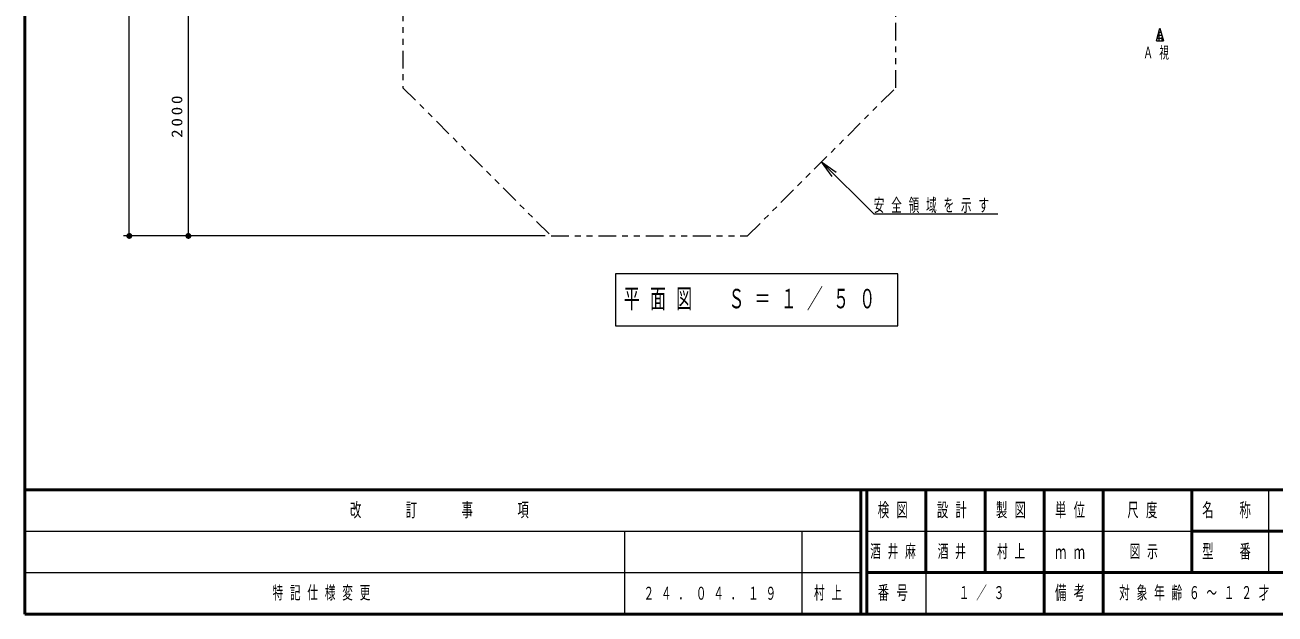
# Model space of a CAD drawing. Units: millimetres on the paper, scale 1:50. Extents: x -385 to 0, y -594 to 267.
# Drawn here: x -385 to -173.4, y 0 to 99.7 of the extents above; entities that cross this region are included whole.
import ezdxf

# ---------------------------------------------------------------- set-up
doc = ezdxf.new("R2010")
doc.units = ezdxf.units.MM
doc.linetypes.add('USER3', pattern=[8, 3, -1, 1, -1, 1, -1])
doc.layers.add('LY_1', color=140, linetype='Continuous', lineweight=50)
doc.styles.add('ＭＳ ゴシック', font='')
doc.styles.get('ＭＳ ゴシック').set_extended_font_data('MS Gothic')

# ---------------------------------------------------------------- blocks, each defined once
blk = doc.blocks.new('filled_dot')
at = {"color": 0, "linetype": 'Continuous', "lineweight": -2, "const_width": 1.25}
blk.add_lwpolyline([(-0.625, 0, 1), (0.625, 0, 1)], format="xyb", close=True, dxfattribs=at)

msp = doc.modelspace()

# ---------------------------------------------------------------- linework, layer by layer
at = {"layer": 'LY_1', "color": 7}
for p, q in [((-385, 267), (-385, 0)), ((-385, 21), (0, 21)), ((-385, 0), (0, 0))]:
    msp.add_line(p, q, dxfattribs=at)
at = {"layer": 'LY_1', "color": 7, "lineweight": 13}
for p, q in [((-367.346, 64.017), (-367.346, 232.169)), ((-357.346, 64.017), (-357.346, 104.017)), ((-193.473, 97.023), (-192.895, 99.183)), ((-193.345, 97.5), (-192.444, 97.5)), ((-193.211, 98), (-192.578, 98)), ((-193.078, 98.5), (-192.712, 98.5)), ((-193, 97.023), (-193, 98.789)), ((-192.944, 99), (-192.846, 99)), ((-192.895, 99.183), (-192.316, 97.023)), ((-192.5, 97.023), (-192.5, 97.71)), ((-193.473, 97.023), (-192.316, 97.023)), ((-248.397, 74.087), (-250.165, 76.562)), ((-250.165, 76.562), (-247.69, 74.794)), ((-250.165, 76.562), (-248.043, 74.44)), ((-250.165, 76.562), (-241.336, 67.732)), ((-241.336, 67.732), (-220.336, 67.732)), ((-296.932, 64.017), (-368.346, 64.017)), ((-296.932, 64.017), (-358.346, 64.017)), ((-285.038, 57.614), (-285.038, 48.814)), ((-237.238, 57.614), (-285.038, 57.614)), ((-237.238, 48.814), (-237.238, 57.614)), ((-285.038, 48.814), (-237.238, 48.814)), ((-174.5, 21), (-174.5, 7)), ((-385, 14), (-243.5, 14)), ((-283.5, 14), (-283.5, 0)), ((-253.5, 14), (-253.5, 0)), ((-242.5, 14), (-187.5, 14)), ((-385, 7), (-243.5, 7)), ((-232.5, 7), (-232.5, 0))]:
    msp.add_line(p, q, dxfattribs=at)
at = {"layer": 'LY_1'}
for p, q in [((-243.5, 21), (-243.5, 0)), ((-242.5, 21), (-242.5, 0)), ((-232.5, 21), (-232.5, 7)), ((-222.5, 21), (-222.5, 7)), ((-212.5, 21), (-212.5, 0)), ((-202.5, 21), (-202.5, 7)), ((-187.5, 21), (-187.5, 7)), ((-187.5, 14), (-70, 14)), ((-242.5, 7), (0, 7)), ((-202.5, 7), (-202.5, 0))]:
    msp.add_line(p, q, dxfattribs=at)
at = {"layer": 'LY_1', "color": 7, "linetype": 'USER3', "lineweight": 13}
msp.add_lwpolyline([(-347.346, 194.089), (-347.346, 153.706), (-321.021, 127.381), (-321.021, 89.106), (-295.932, 64.017), (-262.709, 64.017), (-237.621, 89.106), (-237.621, 129.506), (-196.54, 129.506), (-174.93, 151.117), (-174.93, 196.678), (-196.54, 218.288), (-248.674, 218.288), (-262.555, 232.169), (-296.086, 232.169), (-309.967, 218.288), (-323.146, 218.288)], close=True, dxfattribs=at)

# ---------------------------------------------------------------- block references
at = {"layer": 'LY_1', "color": 7, "lineweight": 13, "xscale": 0.4, "yscale": 0.4, "rotation": 90}
for p in [(-367.346, 64.017), (-357.346, 64.017)]:
    msp.add_blockref('filled_dot', p, dxfattribs=at)

# ---------------------------------------------------------------- texts
at = {"layer": 'LY_1', "color": 7, "style": 'ＭＳ ゴシック'}
for s, insert, char_height, attachment_point in [('\\T1.64;\\W0.6;Ａ視', (-192.995, 94.963), 1.979, 5), ('\\T1.64;\\W0.6;安全領域を示す', (-241.336, 67.882), 2.199, 7), ('\\T1.64;\\W0.6;平面図\u3000Ｓ＝１／５０', (-283.638, 53.214), 3.299, 4), ('\\T1.64;\\W0.6;改\u3000\u3000訂\u3000\u3000事\u3000\u3000項', (-314.25, 17.5), 2.346, 5), ('\\T1.64;\\W0.6;検図', (-237.5, 17.5), 2.346, 5), ('\\T1.64;\\W0.6;設計', (-227.5, 17.5), 2.346, 5), ('\\T1.64;\\W0.6;製図', (-217.5, 17.5), 2.346, 5), ('\\T1.64;\\W0.6;単位', (-207.5, 17.5), 2.346, 5), ('\\T1.64;\\W0.6;尺度', (-195.25, 17.5), 2.346, 5), ('\\T1.64;\\W0.6;名\u3000称', (-181, 17.5), 2.346, 5), ('\\T1.64;\\W0.6;酒井麻', (-237.5, 10.5), 2.199, 5), ('\\T1.64;\\W0.6;酒井', (-230.5, 10.5), 2.199, 4), ('\\T1.64;\\W0.6;村上', (-217.5, 10.5), 2.199, 5), ('\\T1.64;\\W0.6;ｍｍ', (-207.5, 10.5), 2.346, 5), ('\\T1.64;\\W0.6;図示', (-198, 10.5), 2.199, 4), ('\\T1.64;\\W0.6;型\u3000番', (-181, 10.5), 2.346, 5), ('\\T1.64;\\W0.6;特記仕様変更', (-334.25, 3.5), 2.199, 5), ('\\T1.64;\\W0.6;２４．０４．１９', (-268.5, 3.5), 2.199, 5), ('\\T1.64;\\W0.6;村上', (-248.5, 3.5), 2.199, 5), ('\\T1.64;\\W0.6;番号', (-237.5, 3.5), 2.346, 5), ('\\T1.64;\\W0.6;１／３', (-222.5, 3.5), 2.199, 5), ('\\T1.64;\\W0.6;備考', (-207.5, 3.5), 2.346, 5), ('\\T1.64;\\W0.6;対象年齢６～１２才', (-186.5, 3.5), 2.199, 5)]:
    msp.add_mtext(s, dxfattribs=dict(at, insert=insert, char_height=char_height, attachment_point=attachment_point))
at = {"layer": 'LY_1', "color": 7, "insert": (-358.346, 84.441), "char_height": 1.833, "attachment_point": 8, "rotation": 90, "style": 'ＭＳ ゴシック'}
msp.add_mtext('\\T1.33;\\W1.15;2000', dxfattribs=at)

doc.saveas('drawing.dxf')
